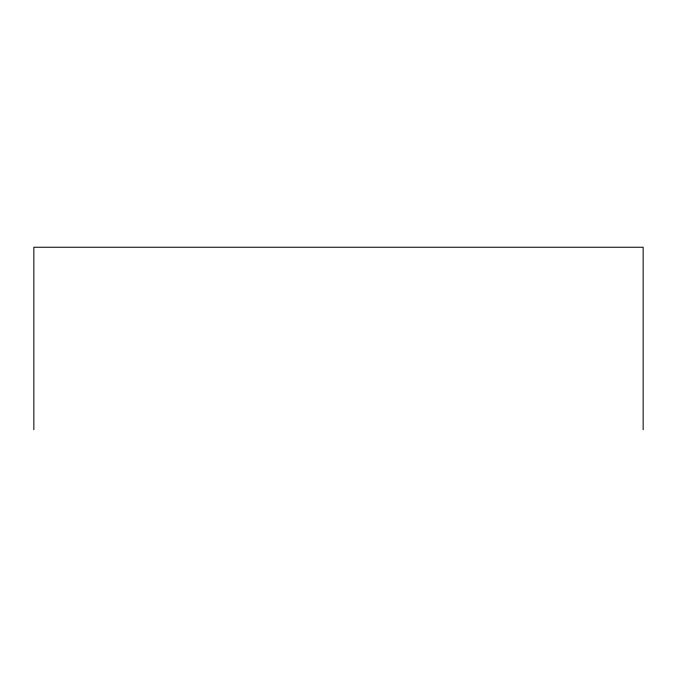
<?xml version="1.0" encoding="UTF-8"?>
<svg xmlns="http://www.w3.org/2000/svg" width="677" height="677" viewBox="0 0 677 677"><rect width="100%" height="100%" fill="white"/><g stroke="black" fill="none" stroke-linecap="round" stroke-linejoin="round"><path stroke-width="1.02" d="M643.15 429.751L643.15 247.249L33.85 247.249L33.85 429.751"/></g></svg>
